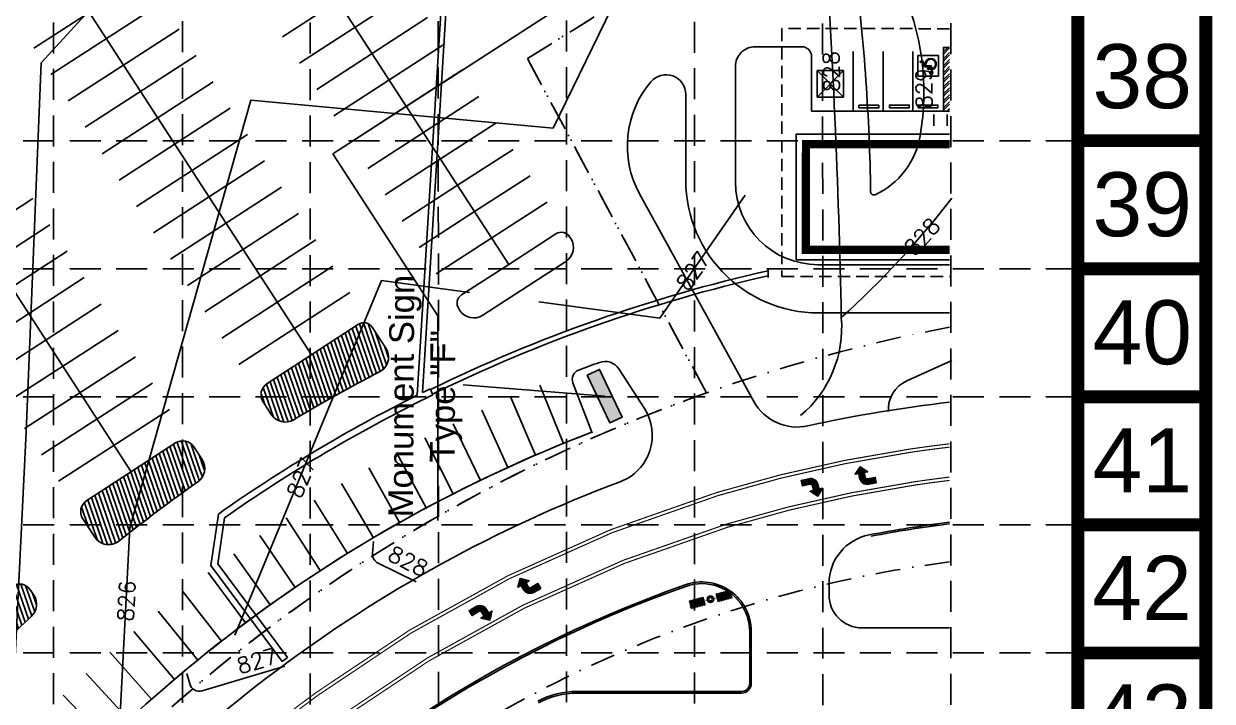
# Model space of a CAD drawing. Header units: inches. Extents: x -105549 to 5741, y -35602 to 5776.
# Drawn here: x 5381.9 to 5741.5, y 4093.7 to 4298.7 of the extents above; entities that cross this region are included whole.
import ezdxf
from ezdxf.enums import TextEntityAlignment as Align

# ---------------------------------------------------------------- set-up
doc = ezdxf.new("R2010")
doc.units = ezdxf.units.IN
doc.header["$LTSCALE"] = 30
doc.header["$MEASUREMENT"] = 0
for name, pattern in [('DASHDOT2', [0.5, 0.25, -0.125, 0, -0.125]), ('HIDDEN', [0.375, 0.25, -0.125]), ('HIDDEN2', [0.1875, 0.125, -0.0625])]:
    doc.linetypes.add(name, pattern=pattern)
for name, color, linetype in [('A-SHELL-EXTWALL', 4, 'Continuous'), ('A-SITE CURB', 1, 'Continuous'), ('A-SITE-CURB', 2, 'Continuous'), ('A-SITE-PKSTRIPE', 7, 'Continuous'), ('A-SITE-PROPERTY', 6, 'DASHDOT2'), ('BASE', 7, 'Continuous'), ('Buildings', 3, 'Continuous'), ('Buildings Inner lines', 213, 'Continuous'), ('C-BLDG-OTLN', 8, 'Continuous'), ('C-SIGN', 7, 'Continuous'), ('GRID', 254, 'HIDDEN'), ('L-LIGHT', 2, 'Continuous'), ('p_lots', 3, 'Continuous'), ('SITE-PARKING NOTES', 7, 'Continuous'), ('x37001pst$0$P-HEADWALL', 4, 'Continuous'), ('x37001pst$0$p-stm', 5, 'Continuous'), ('x37001pto$0$P-CONT-LAND', 1, 'Continuous'), ('x37001pto$0$P-CONT-MJR', 1, 'Continuous'), ('x37001pto$0$P-CONT-MNR', 1, 'Continuous'), ('x37001pto$0$P-CONT-TXT', 1, 'Continuous')]:
    doc.layers.add(name, color=color, linetype=linetype)
doc.styles.get("Standard").update_dxf_attribs({"font": 'ARIAL.TTF'})
doc.styles.add('x37001pto$0$L80', font='simplex', dxfattribs={"height": 4.8})
pattern_1 = [(108.99734, (7763.0714, -869.9466), (-1.18191711, -0.4069053), [])]

msp = doc.modelspace()

# ---------------------------------------------------------------- hatches: boundary and pattern name
at = {"layer": 'A-SITE-PKSTRIPE'}
h = msp.add_hatch(dxfattribs=at)
h.set_pattern_fill('ANSI32', scale=4, angle=179.9973, style=0)
h.set_pattern_definition([(224.99734, (6111.4701, 4378.033), (1.060611, -1.0607094), []), (224.99734, (6110.763, 4378.033), (1.060611, -1.0607094), [])])
h.paths.add_polyline_path([(5662, 4272.48), (5662, 4291.48), (5660.13, 4291.48), (5660.13, 4272.48)])
h = msp.add_hatch(dxfattribs=at)
h.set_pattern_fill('ANSI31', scale=10, angle=63.9973, style=0)
h.set_pattern_definition(pattern_1)
edge = h.paths.add_edge_path()
edge.add_arc((5709.56, 3768.09), 478.79, 117.3524, 120.9138, ccw=False)
edge.add_arc((5487.28, 4197.79), 5, 297.3524, 392.949)
edge.add_line((5491.48, 4200.51), (5487.37, 4206.84))
edge.add_arc((5484.85, 4205.21), 3, 392.949, 482.949)
edge.add_line((5483.22, 4207.73), (5455.53, 4189.78))
edge.add_arc((5457.7, 4186.42), 4, 122.949, 212.949)
edge.add_line((5454.35, 4184.25), (5456.82, 4180.43))
edge.add_arc((5461.02, 4183.15), 5, 212.949, 300.9138)
h = msp.add_hatch(dxfattribs=at)
h.set_pattern_fill('ANSI31', scale=10, angle=63.9973, style=0)
h.set_pattern_definition(pattern_1)
edge = h.paths.add_edge_path()
edge.add_line((5400.98, 4154.43), (5427.84, 4171.83))
edge.add_arc((5430.01, 4168.48), 4, 32.949, 122.949, ccw=False)
edge.add_line((5433.37, 4170.65), (5435.86, 4166.82))
edge.add_arc((5431.66, 4164.1), 5, 305.0599, 392.949, ccw=False)
edge.add_arc((5709.56, 3768.09), 478.79, 125.0599, 128.6216)
edge.add_arc((5407.6, 4146.07), 5, 212.949, 308.6216, ccw=False)
edge.add_line((5403.4, 4143.35), (5399.8, 4148.9))
edge.add_arc((5403.16, 4151.07), 4, 122.949, 212.949, ccw=False)
h = msp.add_hatch(dxfattribs=at)
h.set_pattern_fill('ANSI31', scale=10, angle=63.9973, style=0)
h.set_pattern_definition(pattern_1)
edge = h.paths.add_edge_path()
edge.add_arc((5709.56, 3768.09), 478.79, 132.806, 135.6924, ccw=False)
edge.add_arc((5380.82, 4123.03), 5, 312.806, 392.949)
edge.add_line((5385.02, 4125.74), (5383.99, 4127.33))
edge.add_arc((5380.63, 4125.15), 4, 392.949, 482.949)
edge.add_line((5378.46, 4128.51), (5350.77, 4110.56))
edge.add_arc((5352.4, 4108.04), 3, 122.949, 212.949)
edge.add_line((5349.88, 4106.41), (5351.39, 4104.07))
edge.add_arc((5359.79, 4109.51), 10, 212.949, 315.6924)
at = {"layer": 'C-BLDG-OTLN'}
h = msp.add_hatch(dxfattribs=at)
h.set_pattern_fill('LINE', scale=0.333333, angle=229.7254, style=0)
h.set_pattern_definition([(229.72539, (5747.01021, 4096.131417), (0.031789786, -0.02693549), [])])
h.paths.add_polyline_path([(5637.54, 4159.33), (5639.83, 4159.78), (5639.51, 4161.41), (5637.22, 4160.96, -0.414214), (5636.44, 4161.49), (5636.17, 4162.88), (5637.26, 4163.09), (5634.97, 4164.63), (5633.44, 4162.34), (5634.53, 4162.56), (5634.8, 4161.17, 0.414214)])
h = msp.add_hatch(dxfattribs=at)
h.set_pattern_fill('LINE', scale=0.333333, angle=229.7254, style=0)
h.set_pattern_definition([(51.590117, (5507.936594, 4220.599026), (-0.03264943, 0.02588679), [])])
h.paths.add_polyline_path([(5619.4, 4161), (5617.13, 4160.48), (5617.5, 4158.85), (5619.78, 4159.37, -0.414214), (5620.57, 4158.87), (5620.89, 4157.49), (5619.8, 4157.24), (5622.14, 4155.78), (5623.61, 4158.12), (5622.52, 4157.87), (5622.2, 4159.25, 0.414214)])
h = msp.add_hatch(dxfattribs=at)
h.set_pattern_fill('LINE', scale=0.333333, angle=248.9363, style=0)
h.set_pattern_definition([(248.936296, (5660.481933, 4103.008683), (0.038882558, -0.014975239), [])])
h.paths.add_polyline_path([(5536.32, 4126.67), (5538.33, 4127.84), (5537.49, 4129.28), (5535.48, 4128.1, -0.414214), (5534.56, 4128.34), (5533.85, 4129.57), (5534.81, 4130.13), (5532.14, 4130.83), (5531.44, 4128.16), (5532.41, 4128.73), (5533.12, 4127.5, 0.414214)])
h = msp.add_hatch(dxfattribs=at)
h.set_pattern_fill('LINE', scale=0.333333, angle=248.9363, style=0)
h.set_pattern_definition([(70.801023, (5393.76581, 4141.87885), (-0.03934926, 0.013702075), [])])
h.paths.add_polyline_path([(5518.64, 4122.28), (5516.66, 4121.03), (5517.55, 4119.62), (5519.52, 4120.86, -0.414214), (5520.44, 4120.65), (5521.2, 4119.46), (5520.25, 4118.86), (5522.94, 4118.25), (5523.55, 4120.94), (5522.61, 4120.34), (5521.85, 4121.54, 0.414214)])
at = {"layer": 'L-LIGHT'}
h = msp.add_hatch(dxfattribs=at)
h.set_pattern_fill('NET', scale=4.166667, angle=239.4695, style=0)
h.set_pattern_definition([(329.4695265, (-2753.57095, 6918.8078), (-0.26458154, -0.44862453), []), (239.4695265, (-2753.57095, 6918.8078), (-0.44862453, 0.26458154), [])])
h.paths.add_polyline_path([(5583.77, 4121.7), (5588.13, 4122.82), (5587.52, 4125.18), (5583.17, 4124.06)])
h = msp.add_hatch(dxfattribs=at)
h.set_pattern_fill('NET', scale=4.166667, angle=239.4695, style=0)
h.set_pattern_definition([(239.4695265, (11539.08967, 10607.0321), (0.44862453, -0.26458154), []), (329.4695265, (11539.08967, 10607.0321), (0.26458154, 0.44862453), [])])
h.paths.add_polyline_path([(5596.25, 4124.92), (5591.89, 4123.79), (5591.28, 4126.16), (5595.64, 4127.28)])

# ---------------------------------------------------------------- linework, layer by layer
at = {"layer": 'A-SHELL-EXTWALL', "color": 7}
for p, q in [((5621.97, 4284.47), (5629.97, 4276.47)), ((5629.97, 4284.47), (5621.97, 4276.47))]:
    msp.add_line(p, q, dxfattribs=at)
msp.add_lwpolyline([(5621.97, 4276.47), (5629.97, 4276.47), (5629.97, 4284.47), (5621.97, 4284.47)], close=True, dxfattribs=at)
at = {"layer": 'A-SITE CURB', "color": 7}
msp.add_line((5620.29, 4272.25), (5662, 4272.25), dxfattribs=at)
at = {"layer": 'A-SITE-CURB', "color": 7}
for p, q in [((5603.22, 4291.7), (5617.29, 4291.7)), ((5620.29, 4272.25), (5620.29, 4288.7)), ((5597.22, 4250.77), (5597.22, 4285.7)), ((5582.22, 4250.77), (5582.22, 4277.24)), ((5568.23, 4247.24), (5602.8, 4184.41)), ((5528.67, 4225.86), (5542.93, 4235.11)), ((5547.43, 4233.68), (5547.08, 4234.23)), ((5528.67, 4225.86), (5514.4, 4216.62)), ((5545.96, 4226.77), (5520.78, 4210.45)), ((5662, 4225.76), (5622.21, 4225.77)), ((5513.87, 4211.93), (5513.52, 4212.47)), ((5662, 4211.21), (5624.3, 4211.22)), ((5561.96, 4194.21), (5569.68, 4182.3)), ((5553.79, 4175.08), (5548.07, 4190.02)), ((5625.54, 4125.88), (5625.54, 4129.28)), ((5601.54, 4099.14), (5601.54, 4114.78)), ((5602.04, 4099.14), (5602.04, 4114.78)), ((5635.54, 4115.88), (5662, 4115.88)), ((5599.04, 4096.64), (5549.37, 4096.65)), ((5599.04, 4096.14), (5549.37, 4096.15))]:
    msp.add_line(p, q, dxfattribs=at)
msp.add_lwpolyline([(5599.54, 4122.13, 0.359138), (5582.2, 4128.45, 0.126566), (5424.46, 4022.36)], format="xyb", dxfattribs=at)
for centre, radius, start, end in [((5603.22, 4285.7), 6, 89.9973, 179.9973), ((5617.29, 4288.7), 3, 359.9973, 89.9973), ((5576.22, 4277.24), 6, 359.9973, 139.6705), ((5594.52, 4261.7), 30, 139.6705, 208.814), ((5622.31, 4251.26), 40.09, 180.0477, 272.8547), ((5622.22, 4250.77), 25, 179.9973, 269.9795), ((5544.56, 4232.59), 3, 32.949, 122.949), ((5543.24, 4230.96), 5, 302.949, 32.949), ((5516.03, 4214.1), 3, 122.949, 212.949), ((5518.06, 4214.65), 5, 212.949, 302.949), ((5709.56, 3768.09), 454.79, 109.7238, 110.564), ((5557.77, 4191.49), 5, 32.949, 109.7238), ((5550.87, 4191.09), 3, 110.564, 200.9445), ((5557.09, 4174.14), 15, 290.6177, 32.949), ((5615.94, 4191.64), 15, 208.814, 282.4867), ((5709.56, 3768.88), 418, 96.5331, 102.4867), ((5710.1, 3767.12), 436.89, 110.9644, 143.5185), ((5709.56, 3768.09), 435.79, 110.9445, 142.4089), ((5709.56, 3768.88), 418, 110.6177, 143.1919), ((5709.5, 3768.9), 381.91, 97.1444, 100.8338), ((5709.51, 3768.82), 381.5, 97.1536, 100.7528), ((5640.54, 4129.28), 15, 100.8327, 179.9973), ((5709.51, 3768.82), 382, 109.4943, 138.3487), ((5587.04, 4114.78), 15, 359.9973, 109.4943), ((5635.54, 4125.88), 10, 179.9973, 269.9973), ((5587.04, 4114.78), 14.5, 359.9973, 30.4737), ((5599.04, 4099.14), 3, 269.9973, 359.9973), ((5599.04, 4099.14), 2.5, 269.9973, 359.9973), ((5549.37, 4071.15), 25.5, 89.9973, 117.8603), ((5549.37, 4071.15), 25, 89.9973, 117.8603)]:
    msp.add_arc(centre, radius, start, end, dxfattribs=at)
at = {"layer": 'A-SITE-PKSTRIPE', "color": 7}
for p, q in [((5337.49, 4520.83), (5528.67, 4225.86)), ((5282.94, 4485.47), (5468.96, 4198.48)), ((5233.58, 4442.13), (5414.41, 4163.13)), ((5460.21, 4294.71), (5493.78, 4316.46)), ((5385, 4291.24), (5418.57, 4313)), ((5465.38, 4286.73), (5498.95, 4308.49)), ((5465.38, 4286.73), (5498.95, 4308.49)), ((5390.17, 4283.27), (5423.73, 4305.03)), ((5470.55, 4278.76), (5504.11, 4300.52)), ((5395.34, 4275.3), (5428.9, 4297.05)), ((5475.72, 4270.79), (5509.28, 4292.55)), ((5632.89, 4290.25), (5632.89, 4272.25)), ((5632.89, 4290.25), (5632.89, 4272.25)), ((5641.89, 4290.25), (5641.89, 4272.25)), ((5650.89, 4290.25), (5650.89, 4272.25)), ((5650.89, 4290.25), (5650.89, 4272.25)), ((5400.5, 4267.33), (5434.07, 4289.08)), ((5658.67, 4289.1), (5652.42, 4289.1)), ((5652.42, 4289.1), (5652.42, 4282.85)), ((5653.81, 4287.47), (5653.08, 4287.22)), ((5653.08, 4287.22), (5653.14, 4286.98)), ((5653.14, 4286.98), (5653.67, 4287.1)), ((5653.67, 4287.1), (5654.5, 4285.62)), ((5654.78, 4285.92), (5653.81, 4287.47)), ((5654.87, 4286.21), (5654.62, 4286.55)), ((5656.54, 4285.92), (5654.78, 4285.92)), ((5656.85, 4284.01), (5656.54, 4285.92)), ((5658.67, 4282.85), (5658.67, 4289.1)), ((5480.88, 4262.82), (5514.45, 4284.57)), ((5652.42, 4282.85), (5658.67, 4282.85)), ((5654.5, 4285.62), (5656.24, 4285.62)), ((5656.34, 4285.13), (5655.3, 4285.13)), ((5655.3, 4285.13), (5655.3, 4284.9)), ((5655.3, 4284.9), (5656.38, 4284.9)), ((5656.1, 4284), (5656.02, 4283.77)), ((5656.02, 4283.77), (5656.07, 4283.53)), ((5656.07, 4283.53), (5656.23, 4283.35)), ((5656.29, 4284.15), (5656.1, 4284)), ((5656.23, 4283.35), (5656.46, 4283.27)), ((5656.24, 4285.62), (5656.52, 4284.18)), ((5656.52, 4284.18), (5656.29, 4284.15)), ((5656.46, 4283.27), (5656.7, 4283.33)), ((5656.7, 4283.33), (5656.87, 4283.5)), ((5656.86, 4284.86), (5656.83, 4285.08)), ((5656.87, 4283.97), (5656.85, 4284.01)), ((5656.94, 4283.73), (5656.85, 4284.01)), ((5656.87, 4283.5), (5656.94, 4283.73)), ((5405.67, 4259.35), (5439.24, 4281.11)), ((5502.83, 4265.72), (5519.62, 4276.6)), ((5410.84, 4251.38), (5444.4, 4273.14)), ((5508, 4257.75), (5524.78, 4268.63)), ((5657.27, 4267.74), (5657.27, 4271.25)), ((5661.27, 4267.74), (5661.27, 4271.25)), ((5416, 4243.41), (5449.57, 4265.17)), ((5502.83, 4265.72), (5486.05, 4254.85)), ((5513.17, 4249.78), (5529.95, 4260.66)), ((5421.17, 4235.44), (5454.74, 4257.19)), ((5508, 4257.75), (5491.22, 4246.87)), ((5518.33, 4241.81), (5535.12, 4252.69)), ((5426.34, 4227.47), (5459.9, 4249.22)), ((5513.17, 4249.78), (5496.38, 4238.9)), ((5351.12, 4224), (5384.69, 4245.76)), ((5523.5, 4233.84), (5540.28, 4244.71)), ((5431.5, 4219.49), (5465.07, 4241.25)), ((5518.33, 4241.81), (5501.55, 4230.93)), ((5356.29, 4216.03), (5389.86, 4237.78)), ((5436.67, 4211.52), (5470.24, 4233.28)), ((5523.5, 4233.84), (5506.72, 4222.96)), ((5361.46, 4208.06), (5395.02, 4229.81)), ((5441.84, 4203.55), (5475.4, 4225.31)), ((5366.63, 4200.08), (5400.19, 4221.84)), ((5371.79, 4192.11), (5405.36, 4213.87)), ((5447.01, 4195.58), (5480.57, 4217.33)), ((5376.96, 4184.14), (5410.53, 4205.9)), ((5382.13, 4176.17), (5415.69, 4197.92)), ((5387.29, 4168.2), (5420.86, 4189.95)), ((5545.24, 4171.71), (5538.08, 4189.31)), ((5536.77, 4168.16), (5529.24, 4185.6)), ((5392.46, 4160.22), (5426.03, 4181.98)), ((5528.38, 4164.43), (5520.48, 4181.71)), ((5520.07, 4160.52), (5511.81, 4177.63)), ((5511.84, 4156.44), (5503.22, 4173.37)), ((5503.7, 4152.19), (5494.72, 4168.93)), ((5495.65, 4147.76), (5486.32, 4164.32)), ((5487.7, 4143.17), (5478.02, 4159.53)), ((5479.84, 4138.41), (5469.83, 4154.56)), ((5471.65, 4133.21), (5461.28, 4149.13)), ((5464.01, 4128.11), (5453.31, 4143.81)), ((5456.48, 4122.86), (5445.45, 4138.33)), ((5449.06, 4117.45), (5437.7, 4132.68)), ((5441.76, 4111.88), (5430.08, 4126.87)), ((5434.57, 4106.16), (5422.58, 4120.9)), ((5427.51, 4100.29), (5415.21, 4114.77)), ((5420.57, 4094.27), (5407.97, 4108.49)), ((5413.76, 4088.11), (5400.86, 4102.06)), ((5407.08, 4081.8), (5393.89, 4095.48))]:
    msp.add_line(p, q, dxfattribs=at)
msp.add_lwpolyline([(5660.13, 4272.25), (5660.13, 4291.48), (5662, 4291.48)], dxfattribs=at)
for points in [[(5634.57, 4273.18), (5640.57, 4273.18), (5640.57, 4273.98), (5634.57, 4273.98)], [(5643.8, 4273.25), (5649.8, 4273.25), (5649.8, 4274.05), (5643.8, 4274.05)], [(5652.51, 4273.25), (5658.51, 4273.25), (5658.51, 4274.05), (5652.51, 4274.05)]]:
    msp.add_lwpolyline(points, close=True, dxfattribs=at)
for points in [[(5463.59, 4178.86, -0.015541), (5489.58, 4193.35, 0.443121), (5491.48, 4200.51), (5487.37, 4206.84, 0.414214), (5483.22, 4207.73), (5455.53, 4189.78, 0.414214), (5454.35, 4184.25), (5456.82, 4180.43, 0.403848)], [(5366.94, 4102.53, -0.012595), (5384.22, 4119.36, 0.364677), (5385.02, 4125.74), (5383.99, 4127.33, 0.414214), (5378.46, 4128.51), (5350.77, 4110.56, 0.414214), (5349.88, 4106.41), (5351.39, 4104.07, 0.480963)]]:
    msp.add_lwpolyline(points, format="xyb", close=True, dxfattribs=at)
msp.add_lwpolyline([(5400.98, 4154.43), (5427.84, 4171.83, -0.414214), (5433.37, 4170.65), (5435.86, 4166.82, -0.403464), (5434.53, 4160, 0.015542), (5410.72, 4142.16, -0.443518), (5403.4, 4143.35), (5399.8, 4148.9, -0.414214), (5400.98, 4154.43)], format="xyb", dxfattribs=at)
at = {"layer": 'A-SITE-PKSTRIPE', "color": 7, "const_width": 0.333}
for points in [[(5662, 4171.58, 0.007549), (5649.87, 4169.96, 0.036855), (5591.63, 4156.85, 0.084141), (5470.38, 4096.32, 0.011168), (5455.99, 4085.32, 0.011607), (5441.58, 4073.21)], [(5662, 4170.57, 0.007476), (5650.01, 4168.97, 0.036855), (5591.92, 4155.89, 0.084141), (5470.97, 4095.52, 0.011168), (5456.62, 4084.54, 0.011607), (5442.24, 4072.46)], [(5662, 4160.5, 0.006726), (5651.49, 4159.08, 0.036855), (5594.83, 4146.32, 0.084141), (5476.87, 4087.44, 0.01119), (5462.85, 4076.71, 0.033403), (5424.05, 4041.11, 0.029803), (5393.71, 4005.24, -0.001169), (5391.55, 4002.37)], [(5662, 4161.51, 0.006802), (5651.34, 4160.07, 0.036855), (5594.54, 4147.28, 0.084141), (5476.28, 4088.25, 0.01119), (5462.22, 4077.49, 0.011585), (5448.19, 4065.7)]]:
    msp.add_lwpolyline(points, format="xyb", dxfattribs=at)
at = {"layer": 'A-SITE-PKSTRIPE', "color": 7}
for radius, start, end in [(1.7, 289.1477, 176.9322), (1.47, 290.2991, 189.7205)]:
    msp.add_arc((5656.32, 4286.46), radius, start, end, dxfattribs=at)
for p in [(5553.79, 4175.08), (5545.24, 4171.71), (5536.77, 4168.16), (5528.38, 4164.43), (5520.07, 4160.52), (5511.84, 4156.44), (5503.7, 4152.19), (5495.65, 4147.76), (5487.7, 4143.17), (5479.84, 4138.41), (5479.4, 4138.14), (5471.65, 4133.21), (5464.01, 4128.11), (5456.48, 4122.86), (5449.06, 4117.45), (5441.76, 4111.88), (5434.57, 4106.16), (5427.51, 4100.29), (5420.57, 4094.27)]:
    msp.add_point(p, dxfattribs=at)
at = {"layer": 'A-SITE-PROPERTY', "color": 7}
for p, q in [((5534.3, 4288.12), (5580.07, 4316.72)), ((5534.3, 4288.12), (5580.07, 4316.72)), ((5534.3, 4288.12), (5580.07, 4316.72)), ((5580.07, 4316.72), (5534.3, 4288.12)), ((5588.45, 4186.97), (5534.3, 4288.12)), ((5588.45, 4186.97), (5534.3, 4288.12)), ((5588.45, 4186.97), (5534.3, 4288.12)), ((5534.3, 4288.12), (5588.46, 4186.97))]:
    msp.add_line(p, q, dxfattribs=at)
for centre, radius, start, end in [((5753.76, 3720.46), 494.94, 100.6841, 142.2303), ((5753.76, 3720.46), 494.94, 109.5116, 142.2303), ((5753.76, 3720.46), 494.94, 109.5116, 142.2303), ((5753.76, 3720.46), 494.94, 109.5116, 142.2303), ((5709.56, 3768.11), 370.79, 97.3691, 138.7272)]:
    msp.add_arc(centre, radius, start, end, dxfattribs=at)
at = {"layer": 'BASE', "const_width": 3.87}
for points in [[(5739.54, 3294.75), (5739.54, 5774.15), (4189.91, 5774.15), (4189.91, 3294.75)], [(5700.8, 3333.49), (5700.8, 5735.41), (4228.65, 5735.41), (4228.65, 3333.49)]]:
    msp.add_lwpolyline(points, close=True, dxfattribs=at)
for points in [[(5739.54, 4263.26), (5700.8, 4263.26)], [(5739.54, 4224.52), (5700.8, 4224.52)], [(5739.54, 4185.78), (5700.8, 4185.78)], [(5739.54, 4147.04), (5700.8, 4147.04)], [(5739.54, 4108.3), (5700.8, 4108.3)]]:
    msp.add_lwpolyline(points, dxfattribs=at)
at = {"layer": 'Buildings', "color": 7}
msp.add_lwpolyline([(5662, 4265.25), (5615.57, 4265.25), (5615.56, 4227.25), (5662, 4227.25)], dxfattribs=at)
at = {"layer": 'Buildings Inner lines', "color": 7, "const_width": 2.5}
msp.add_lwpolyline([(5662, 4262.25), (5618.57, 4262.25), (5618.56, 4230.25), (5662, 4230.25)], dxfattribs=at)
at = {"layer": 'C-BLDG-OTLN', "color": 7, "linetype": 'HIDDEN2'}
msp.add_lwpolyline([(5662, 4297.17), (5611.29, 4297.18), (5611.29, 4222.18), (5662, 4222.17)], dxfattribs=at)
at = {"layer": 'C-BLDG-OTLN', "color": 7}
for points in [[(5634.8, 4161.17, 0.414214), (5637.54, 4159.33), (5639.83, 4159.78), (5639.51, 4161.41), (5637.22, 4160.96, -0.414214), (5636.44, 4161.49), (5636.17, 4162.88), (5637.26, 4163.09), (5634.97, 4164.63), (5633.44, 4162.34), (5634.53, 4162.56)], [(5622.2, 4159.25, 0.414214), (5619.4, 4161), (5617.13, 4160.48), (5617.5, 4158.85), (5619.78, 4159.37, -0.414214), (5620.57, 4158.87), (5620.89, 4157.49), (5619.8, 4157.24), (5622.14, 4155.78), (5623.61, 4158.12), (5622.52, 4157.87)], [(5533.12, 4127.5, 0.414214), (5536.32, 4126.67), (5538.33, 4127.84), (5537.49, 4129.28), (5535.48, 4128.1, -0.414214), (5534.56, 4128.34), (5533.85, 4129.57), (5534.81, 4130.13), (5532.14, 4130.83), (5531.44, 4128.16), (5532.41, 4128.73)], [(5521.85, 4121.54, 0.414214), (5518.64, 4122.28), (5516.66, 4121.03), (5517.55, 4119.62), (5519.52, 4120.86, -0.414214), (5520.44, 4120.65), (5521.2, 4119.46), (5520.25, 4118.86), (5522.94, 4118.25), (5523.55, 4120.94), (5522.61, 4120.34)]]:
    msp.add_lwpolyline(points, format="xyb", close=True, dxfattribs=at)
at = {"layer": 'C-SIGN', "color": 7}
msp.add_lwpolyline([(5552.42, 4192.35), (5556.11, 4194.1), (5562.97, 4179.64), (5559.28, 4177.89)], close=True, dxfattribs=at)
for points in [[(5556.11, 4194.1), (5552.42, 4192.35), (5559.28, 4177.89)], [(5559.28, 4177.89), (5562.97, 4179.64), (5556.11, 4194.1)]]:
    msp.add_solid(points, dxfattribs=at)
at = {"layer": 'GRID', "color": 253, "linetype": 'HIDDEN', "ltscale": 1.25}
for p, q in [((5390.99, 3488.11), (5390.87, 5735.41)), ((5430.08, 3488.47), (5429.78, 5736.28)), ((5468.61, 3488.06), (5468.53, 5736.28)), ((5507.39, 3488.54), (5507.27, 5736.28)), ((5546.2, 3488.67), (5546.01, 5736.28)), ((5584.86, 3488.33), (5584.75, 5736.28)), ((5623.69, 3487.82), (5623.49, 5736.28)), ((5662.46, 3487.93), (5662.23, 5736.28)), ((4228.65, 4263.26), (5700.8, 4263.26)), ((4228.65, 4224.52), (5700.8, 4224.52)), ((4228.65, 4185.78), (5700.8, 4185.78)), ((4228.65, 4147.04), (5700.8, 4147.04)), ((4228.65, 4108.3), (5700.8, 4108.3))]:
    msp.add_line(p, q, dxfattribs=at)
at = {"layer": 'L-LIGHT', "color": 7, "const_width": 0.167}
for points in [[(5583.77, 4121.7), (5588.13, 4122.82), (5587.52, 4125.18), (5583.17, 4124.06), (5583.77, 4121.7)], [(5589.15, 4124.35), (5587.76, 4123.99)], [(5590.26, 4124.63), (5591.65, 4124.99)], [(5596.25, 4124.92), (5591.89, 4123.79), (5591.28, 4126.16), (5595.64, 4127.28), (5596.25, 4124.92)]]:
    msp.add_lwpolyline(points, dxfattribs=at)
at = {"layer": 'L-LIGHT', "color": 7, "extrusion": (0, 0, -1)}
for major_axis in [(-0.009, -1), (-0.005, -0.56)]:
    msp.add_ellipse((5589.69, 4124.56), major_axis=major_axis, ratio=1, start_param=0.786837, end_param=7.070022, dxfattribs=at)
at = {"layer": 'p_lots', "color": 7}
for p, q in [((5475.4, 4259.27), (5563.88, 4316.61)), ((5475.4, 4259.27), (5507.16, 4210.27)), ((5507.15, 4148.36), (5507.16, 4210.27))]:
    msp.add_line(p, q, dxfattribs=at)
at = {"layer": 'SITE-PARKING NOTES', "color": 7}
msp.add_line((5514.88, 4189.43), (5557.69, 4186), dxfattribs=at)
at = {"layer": 'x37001pst$0$P-HEADWALL', "color": 5}
msp.add_line((5460.12, 4105.69), (5461.73, 4106.89), dxfattribs=at)
at = {"layer": 'x37001pst$0$p-stm', "color": 5}
for p, q in [((5510.42, 4315.21), (5502.53, 4187.06)), ((5508.85, 4314.2), (5500.98, 4186.29)), ((5504.83, 4188.19), (5505.71, 4186.39)), ((5440.81, 4150.33), (5438.52, 4134.75)), ((5442.66, 4149.19), (5440.62, 4135.28)), ((5438.52, 4134.75), (5460.12, 4105.69)), ((5440.62, 4135.28), (5461.73, 4106.89))]:
    msp.add_line(p, q, dxfattribs=at)
at = {"layer": 'x37001pst$0$p-stm', "color": 5, "flags": 128}
msp.add_lwpolyline([(5607.15, 4224.43), (5607.15, 4221.93)], dxfattribs=at)
at = {"layer": 'x37001pst$0$p-stm', "color": 5}
for radius, start, end in [(468.04, 102.7482, 116.0432), (466.54, 102.7899, 116.0432), (468.29, 116.5689, 125.1526), (466.29, 116.0432, 125.0471), (468.29, 116.0432, 116.357)]:
    msp.add_arc((5710.43, 3767.45), radius, start, end, dxfattribs=at)
at = {"layer": 'x37001pto$0$P-CONT-LAND', "color": 43, "flags": 128}
for points, elevation in [([(5616.93, 4180.09, 0.24383), (5629.26, 4209.74, 0.01201), (5623.89, 4330.77, -0.104529), (5625.29, 4336.94, 0.066743), (5631.53, 4372.99, -0.006519), (5635.45, 4502.75, -0.256316), (5641.03, 4511.2, 0.002602), (5662.7, 4521.84, 0.002602)], 828), ([(5633.42, 4315.15, -0.027514), (5638.13, 4247.74, 0.457801), (5639.53, 4246.91, 0.244769), (5653.11, 4264.75, 0.151688), (5647.1, 4310.48, 0.280592), (5634.5, 4316.73, 0.431238), (5633.42, 4315.15, 0.681629)], 829), ([(5629.26, 4209.74, 0.043552), (5662.7, 4245.87, 0.043552)], 828), ([(5662.7, 4196.8), (5649.12, 4190.65, 0.310474), (5643.5, 4181.35)], 827), ([(5487.77, 4142.06), (5487.47, 4138.39, 0.307424), (5489.14, 4135.46), (5500.65, 4129.79)], 828), ([(5431.27, 4102.08), (5432.15, 4098.93, 0.418319), (5435.89, 4096.86), (5460.95, 4104.25)], 827)]:
    msp.add_lwpolyline(points, format="xyb", dxfattribs=dict(at, elevation=elevation))
at = {"layer": 'x37001pto$0$P-CONT-MJR', "color": 43, "elevation": 825, "flags": 128}
msp.add_lwpolyline([(5619.91, 4425.38), (5555.34, 4423.34), (5510.18, 4314.47), (5424.07, 4327.19), (5387.16, 4286.82), (5382.61, 4175.22), (5376.36, 4047.29)], dxfattribs=at)
at = {"layer": 'x37001pto$0$P-CONT-MNR', "color": 43, "flags": 128}
for points, elevation in [([(5410.79, 4083.88), (5414.07, 4146.12), (5450.66, 4275.58), (5542.09, 4267.05), (5589.48, 4364.39), (5619.42, 4365.34)], 826), ([(5600.2, 4246.8), (5574.33, 4209.6), (5537.73, 4214.54)], 827), ([(5516.76, 4217.38), (5490.14, 4220.98), (5475.98, 4186.72), (5445.75, 4113.66)], 827)]:
    msp.add_lwpolyline(points, dxfattribs=dict(at, elevation=elevation))

# ---------------------------------------------------------------- texts
at = {"layer": 'BASE'}
for s, p in [('38', (5720.3, 4282.79)), ('39', (5720.3, 4244.05)), ('40', (5720.3, 4205.31)), ('41', (5720.3, 4166.57)), ('42', (5720.26, 4127.99)), ('43', (5720.3, 4089.09))]:
    msp.add_text(s, height=19.37, dxfattribs=at).set_placement(p, align=Align.MIDDLE_CENTER)
at = {"layer": 'SITE-PARKING NOTES', "color": 7, "insert": (5503.51, 4185.97), "char_height": 7.5, "attachment_point": 5, "rotation": 89.6773}
msp.add_mtext('{\\fArial|b0|i0|c0|p34;Monument Sign \\PType "F"}', dxfattribs=at)
at = {"layer": 'x37001pto$0$P-CONT-TXT', "color": 43, "style": 'x37001pto$0$L80'}
for s, rotation, p in [('828', 91.1832, (5628.79, 4278.02, 828)), ('829', 91.1679, (5656.79, 4272.96, 828)), ('828', 48.1151, (5651.35, 4228.07, 828)), ('827', 55.1843, (5582.9, 4217.46, 828)), ('827', 67.5241, (5465.76, 4154.73, 828)), ('828', 333.7702, (5491.63, 4136.63, 828)), ('826', 86.9835, (5415.08, 4117.72, 828)), ('827', 16.4361, (5447.26, 4101.87, 828))]:
    msp.add_text(s, height=4.8, rotation=rotation, dxfattribs=at).set_placement(p)

doc.saveas('drawing.dxf')
